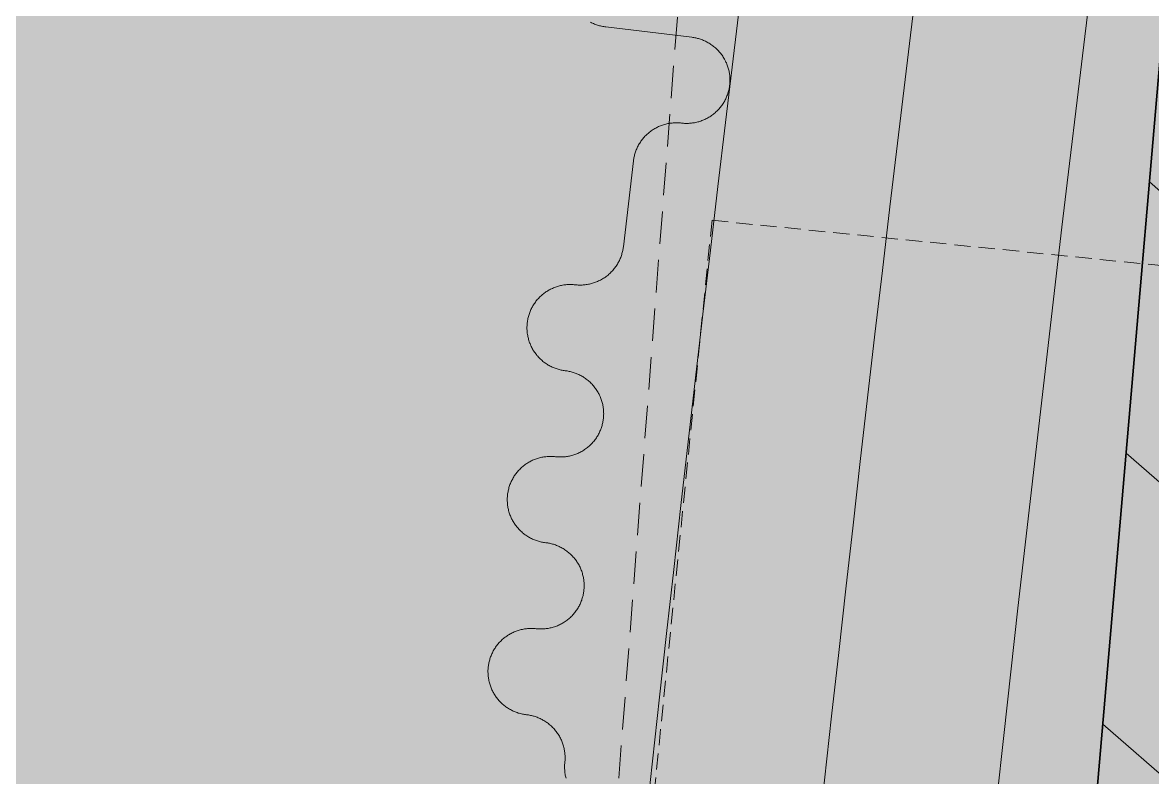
# Model space of a CAD drawing. Header units: millimetres. Extents: x 833941507 to 1669051331, y 817666127 to 1636299673.
# Drawn here: x 834573496 to 834573822.1, y 817989762.5 to 817989980.4 of the extents above; entities that cross this region are included whole.
import ezdxf

# ---------------------------------------------------------------- set-up
doc = ezdxf.new("R2010")
doc.units = ezdxf.units.MM
doc.header["$LTSCALE"] = 3
doc.linetypes.add('B0701', pattern=[2.34375, 1.5625, -0.78125])
doc.linetypes.add('B0703', pattern=[4.6875, 3.125, -1.5625])
for name, color, linetype, lineweight in [('Hatch (CARR)', 252, 'Continuous', 35), ('Hatch (LTC&CB)', 252, 'Continuous', 35), ('UAJ-22INWA', 6, 'Continuous', 35), ('UAJ-22INWA-h', 251, 'Continuous', 9), ('UAJ-23FLOR-h', 251, 'Continuous', 9), ('UAJ-25CEIL-z', 8, 'B0703', 9), ('UAJ-42INFI', 1, 'Continuous', 18), ('UAJ-42INFI-h', 251, 'Continuous', 9), ('UAJ-42INFI-y', 8, 'B0701', 9), ('UAJ-97FURN', 9, 'Continuous', 13)]:
    doc.layers.add(name, color=color, linetype=linetype, lineweight=lineweight)
doc.layers.add('UAJ-00XREF', color=7, linetype='Continuous')

# ---------------------------------------------------------------- blocks, each defined once
blk = doc.blocks.new('GBP-LTC-LB01')
at = {"layer": 'UAJ-23FLOR-h'}
h = blk.add_hatch(dxfattribs=at)
h.set_pattern_fill('EARTH,_O', color=256, scale=180, angle=45)
h.set_pattern_definition([(48.9989, (834576001.8, 818046085.3), (-112.727, 1612.5107), [1143, -1143]), (48.9989, (834575678.3, 818046366.6), (-112.727, 1612.5107), [1143, -1143]), (48.9989, (834575354.8, 818046647.8), (-112.727, 1612.5107), [1143, -1143]), (138.9989, (834575340.7, 818046849.3), (-1612.5107, -112.727), [1143, -1143]), (138.9989, (834575621.9, 818047172.8), (-1612.5107, -112.727), [1143, -1143]), (138.9989, (834575903.1, 818047496.3), (-1612.5107, -112.727), [1143, -1143])])
h.paths.add_polyline_path([(834572173.05, 818200349.17), (834310583.74, 818182062.08), (834331502.24, 817882831.69), (834364939.69, 817885169.23), (834473095.7, 818011283.6), (834480533.7, 818020120.4), (834485095.05, 818025709.55), (834491375.7, 818033619), (834497063.4, 818041013), (834493145.8, 818043678.7), (834512788.5, 818074029.25), (834518712.45, 818083675.25), (834526231.3, 818096325.1), (834534646.05, 818111073.05), (834545956, 818131981.3), (834557204.6, 818154198.8), (834564040, 818168496.8), (834570941.16, 818183576.43), (834578367.8, 818200696.3)])
h.paths.add_polyline_path([(834382131.31, 817956469.98), (834418268.73, 817958996.07), (834422062.41, 817963855.9), (834428403.04, 817964299.38), (834467239.2, 818010695.58), (834466445.21, 818021738.79), (834476097.72, 818035709.03), (834485267.1, 818048983.2), (834487014.89, 818051460.43), (834497268.33, 818067303.42), (834492893.38, 818129890.09), (834448056.59, 818126755.66), (834416896.58, 818105052.11), (834382061.37, 818080788.99), (834386167.45, 818022059.16), (834377588.38, 818021459.47)], flags=16)
edge = h.paths.add_edge_path(flags=16)
edge.add_line((834540292.29, 818142076.07), (834533466.32, 818141614.13))
edge.add_line((834533466.32, 818141614.13), (834523258.01, 818143862.71))
edge.add_line((834523258.01, 818143862.71), (834525896.87, 818155838.93))
edge.add_arc((834558382.43, 818267025.45), 115835.02, 237.2183981, 253.7131266, ccw=False)
edge.add_line((834495664.92, 818169638.25), (834498267.59, 818132356.98))
edge.add_line((834498267.59, 818132356.98), (834496346.42, 818130135.01))
edge.add_line((834496346.42, 818130135.01), (834492879.88, 818129892.67))
edge.add_line((834492879.88, 818129892.67), (834494229.58, 818110587.62))
edge.add_line((834494229.58, 818110587.62), (834496326.13, 818110708.38))
edge.add_line((834496326.13, 818110708.38), (834498420.21, 818080753.55))
edge.add_line((834498420.21, 818080753.55), (834498046.12, 818080727.4))
edge.add_line((834498046.12, 818080727.4), (834498254.52, 818077746.38))
edge.add_line((834498254.52, 818077746.38), (834503061.09, 818078082.4))
edge.add_line((834503061.09, 818078082.4), (834504979.52, 818081212.1))
edge.add_line((834504979.52, 818081212.1), (834509429.02, 818088470.93))
edge.add_line((834509429.02, 818088470.93), (834515217.16, 818097913.59))
edge.add_line((834515217.16, 818097913.59), (834526067.43, 818116415.54))
edge.add_line((834526067.43, 818116415.54), (834532489.2, 818127888.68))
edge.add_line((834532489.2, 818127888.68), (834534830.9, 818132146.3))
edge.add_line((834534830.9, 818132146.3), (834540292.29, 818142076.07))
h = blk.add_hatch(dxfattribs=at)
h.set_pattern_fill('EARTH,_O', color=256, scale=180, angle=45)
h.set_pattern_definition([(45.0000001, (-1082349.7, 54794.9), (-3e-06, 1616.4461018), [1143, -1143]), (45.0000001, (-1082652.8, 55098), (-3e-06, 1616.4461018), [1143, -1143]), (45.0000001, (-1082955.9, 55401.1), (-3e-06, 1616.4461018), [1143, -1143]), (135.0000001, (-1082955.9, 55603.1), (-1616.4461018, -3e-06), [1143, -1143]), (135.0000001, (-1082652.8, 55906.2), (-1616.4461018, -3e-06), [1143, -1143]), (135.0000001, (-1082349.7, 56209.3), (-1616.4461018, -3e-06), [1143, -1143])])
h.paths.add_polyline_path([(834669469.25, 818015499.17), (834651080.82, 818014213.79), (834651091.33, 818014066.03), (834669479.76, 818015351.52)], flags=16)
edge = h.paths.add_edge_path()
edge.add_arc((834611763.61, 818123015.07), 22001.28, 94.000719, 118.688683)
edge.add_line((834601201.89, 818142315.5), (834593918.34, 818141228.38))
edge.add_arc((834611768.4, 818123014.03), 25502.69, 93.997159, 134.421275, ccw=False)
edge.add_line((834609990.68, 818148454.69), (834618164.36, 818149025.84))
edge.add_line((834618164.36, 818149025.84), (834618408.29, 818145534.91))
edge.add_line((834618408.29, 818145534.91), (834616365.41, 818145392.16))
edge.add_line((834616365.41, 818145392.16), (834616609.39, 818141900.69))
edge.add_line((834616609.39, 818141900.69), (834611621.55, 818141552.15))
edge.add_line((834611621.55, 818141552.15), (834611377.61, 818145043.07))
edge.add_line((834611377.61, 818145043.07), (834610228.61, 818144962.74))
h.paths.add_polyline_path([(834673232.94, 818197365.88), (834607546.49, 818192773.89), (834599172.5, 818174435.3), (834588349.1, 818152374.5), (834578621.55, 818133890.65), (834568418.3, 818115665.3), (834556456.7, 818095618.3), (834546606.4, 818080041.6), (834532219.3, 818058623.75), (834523692.15, 818046595.75), (834515683.5, 818035708.5), (834508244.2, 818025929.9), (834500656.3, 818016266.1), (834489786.8, 818002934.1), (834483448.3, 817995421.3), (834478637.6, 817989841.7), (834458453.75, 817967379.3), (834441506.5, 817949096.36), (834383075.75, 817886437.08), (834482026.69, 817893354.51), (834551919.04, 817920008.6), (834634905.13, 817930637.13), (834634023, 817939309.35), (834633770.07, 817941795.89), (834633577.69, 817943687.02), (834508697.04, 817930983.61), (834507053.46, 817930191.44), (834506409.46, 817939426.96), (834507656.94, 817945566.73), (834503417.08, 818006767.03), (834503064.37, 818011762.67), (834514052.91, 818025791.94), (834520784.65, 818034889.35), (834526318.86, 818042436.94), (834532381.69, 818050705.63), (834536345.72, 818056472.68), (834542258.41, 818065225.62), (834550405.86, 818077286.91), (834561579, 818095001.96), (834574522.66, 818117080.03), (834587768.88, 818140310.21), (834609774.13, 818143594.98), (834610001.97, 818140335.89), (834634252.54, 818142031.47), (834636806.9, 818105492.47), (834642791.48, 818105913.75), (834646278.56, 818056032.58), (834640293.17, 818055614.16), (834643382.34, 818011424.91), (834641138.41, 818011267.96), (834645775.78, 817944927.87), (834639048.36, 817944243.52), (834640362.12, 817931328.11), (834651070.39, 817932706.91), (834650587.67, 817936476.13), (834685105.74, 817940896.86), (834685588.46, 817937127.64), (834691373.79, 817937868.57)])
blk = doc.blocks.new('*U1186')
at = {"layer": 'UAJ-42INFI-y'}
for q in [(-50.88, -295.65), (601.5, 200.9)]:
    blk.add_line((50.88, 295.65), q, dxfattribs=at)
blk = doc.blocks.new('inf_010')
at = {"layer": 'UAJ-42INFI'}
for points in [[(889586345.55, 757797427.31), (889586345.25, 757797427.37), (889586344.96, 757797427.44), (889586344.67, 757797427.51), (889586344.37, 757797427.6), (889586344.08, 757797427.69), (889586343.79, 757797427.78), (889586343.51, 757797427.89), (889586343.22, 757797428), (889586342.94, 757797428.12), (889586342.65, 757797428.24), (889586342.37, 757797428.38), (889586342.1, 757797428.52), (889586341.83, 757797428.66), (889586341.56, 757797428.82), (889586341.29, 757797428.98)], [(889586370.13, 757797422.6), (889586345.55, 757797427.31)], [(889586365.45, 757797398.09), (889586365.72, 757797398.04), (889586366, 757797398), (889586366.27, 757797397.96), (889586366.56, 757797397.93), (889586366.84, 757797397.91), (889586367.13, 757797397.89), (889586367.42, 757797397.87), (889586367.72, 757797397.87), (889586368.01, 757797397.87), (889586368.31, 757797397.88), (889586368.61, 757797397.9), (889586368.91, 757797397.92), (889586369.21, 757797397.95), (889586369.51, 757797397.99), (889586369.82, 757797398.04), (889586370.12, 757797398.09), (889586370.43, 757797398.15), (889586370.73, 757797398.22), (889586371.03, 757797398.3), (889586371.34, 757797398.39), (889586371.64, 757797398.48), (889586371.94, 757797398.58), (889586372.24, 757797398.69), (889586372.53, 757797398.81), (889586372.83, 757797398.94), (889586373.12, 757797399.07), (889586373.41, 757797399.21), (889586373.69, 757797399.36), (889586373.97, 757797399.51), (889586374.25, 757797399.68), (889586374.53, 757797399.85), (889586374.79, 757797400.03), (889586375.06, 757797400.21), (889586375.32, 757797400.4), (889586375.57, 757797400.6), (889586375.82, 757797400.81), (889586376.07, 757797401.02), (889586376.3, 757797401.23), (889586376.53, 757797401.46), (889586376.76, 757797401.68), (889586376.98, 757797401.92), (889586377.19, 757797402.15), (889586377.39, 757797402.39), (889586377.59, 757797402.64), (889586377.78, 757797402.89), (889586377.97, 757797403.14), (889586378.15, 757797403.4), (889586378.31, 757797403.66), (889586378.48, 757797403.92), (889586378.63, 757797404.19), (889586378.78, 757797404.46), (889586378.92, 757797404.72), (889586379.05, 757797405), (889586379.18, 757797405.27), (889586379.3, 757797405.54), (889586379.41, 757797405.82), (889586379.51, 757797406.09), (889586379.61, 757797406.36), (889586379.69, 757797406.64), (889586379.78, 757797406.91), (889586379.85, 757797407.19), (889586379.92, 757797407.46), (889586379.98, 757797407.73), (889586380.04, 757797408.01), (889586380.09, 757797408.28), (889586380.13, 757797408.55), (889586380.17, 757797408.83), (889586380.2, 757797409.12), (889586380.22, 757797409.4), (889586380.24, 757797409.69), (889586380.25, 757797409.98), (889586380.26, 757797410.27), (889586380.26, 757797410.57), (889586380.25, 757797410.87), (889586380.23, 757797411.17), (889586380.21, 757797411.47), (889586380.18, 757797411.77), (889586380.14, 757797412.07), (889586380.09, 757797412.38), (889586380.04, 757797412.68), (889586379.98, 757797412.98), (889586379.91, 757797413.29), (889586379.83, 757797413.59), (889586379.74, 757797413.89), (889586379.65, 757797414.2), (889586379.55, 757797414.5), (889586379.44, 757797414.79), (889586379.32, 757797415.09), (889586379.2, 757797415.39), (889586379.06, 757797415.68), (889586378.92, 757797415.97), (889586378.77, 757797416.25), (889586378.62, 757797416.53), (889586378.45, 757797416.81), (889586378.28, 757797417.08), (889586378.1, 757797417.35), (889586377.92, 757797417.62), (889586377.73, 757797417.88), (889586377.53, 757797418.13), (889586377.33, 757797418.38), (889586377.12, 757797418.63), (889586376.9, 757797418.86), (889586376.68, 757797419.09), (889586376.45, 757797419.32), (889586376.22, 757797419.54), (889586375.98, 757797419.75), (889586375.74, 757797419.96), (889586375.49, 757797420.15), (889586375.24, 757797420.35), (889586374.99, 757797420.53), (889586374.73, 757797420.71), (889586374.47, 757797420.88), (889586374.21, 757797421.04), (889586373.95, 757797421.19), (889586373.68, 757797421.34), (889586373.41, 757797421.48), (889586373.14, 757797421.61), (889586372.87, 757797421.74), (889586372.59, 757797421.86), (889586372.32, 757797421.97), (889586372.04, 757797422.07), (889586371.77, 757797422.17), (889586371.5, 757797422.26), (889586371.22, 757797422.34), (889586370.95, 757797422.42), (889586370.67, 757797422.48), (889586370.4, 757797422.55), (889586370.13, 757797422.6)], [(889586350.81, 757797388.15), (889586350.87, 757797388.45), (889586350.94, 757797388.74), (889586351.01, 757797389.03), (889586351.1, 757797389.32), (889586351.18, 757797389.61), (889586351.28, 757797389.9), (889586351.38, 757797390.19), (889586351.49, 757797390.48), (889586351.61, 757797390.76), (889586351.74, 757797391.05), (889586351.87, 757797391.33), (889586352.01, 757797391.6), (889586352.16, 757797391.87), (889586352.31, 757797392.14), (889586352.47, 757797392.41), (889586352.64, 757797392.67), (889586352.81, 757797392.93), (889586352.99, 757797393.18), (889586353.18, 757797393.43), (889586353.37, 757797393.68), (889586353.57, 757797393.91), (889586353.77, 757797394.15), (889586353.98, 757797394.37), (889586354.19, 757797394.6), (889586354.41, 757797394.81), (889586354.63, 757797395.02), (889586354.86, 757797395.23), (889586355.09, 757797395.42), (889586355.33, 757797395.62), (889586355.57, 757797395.8), (889586355.81, 757797395.98), (889586356.05, 757797396.15), (889586356.3, 757797396.32), (889586356.56, 757797396.48), (889586356.82, 757797396.63), (889586357.08, 757797396.78), (889586357.35, 757797396.92), (889586357.62, 757797397.06), (889586357.9, 757797397.19), (889586358.18, 757797397.31), (889586358.47, 757797397.43), (889586358.76, 757797397.54), (889586359.05, 757797397.65), (889586359.34, 757797397.74), (889586359.64, 757797397.83), (889586359.94, 757797397.91), (889586360.24, 757797397.99), (889586360.54, 757797398.05), (889586360.85, 757797398.11), (889586361.15, 757797398.17), (889586361.46, 757797398.21), (889586361.77, 757797398.25), (889586362.08, 757797398.28), (889586362.39, 757797398.3), (889586362.69, 757797398.31), (889586363, 757797398.32), (889586363.31, 757797398.31), (889586363.62, 757797398.3), (889586363.92, 757797398.29), (889586364.22, 757797398.26), (889586364.53, 757797398.23), (889586364.82, 757797398.19), (889586365.12, 757797398.15), (889586365.42, 757797398.1)], [(889586365.42, 757797398.1), (889586365.45, 757797398.09)], [(889586346.18, 757797363.63), (889586350.81, 757797388.15)], [(889586331.59, 757797353.67), (889586331.86, 757797353.62), (889586332.14, 757797353.58), (889586332.42, 757797353.54), (889586332.7, 757797353.51), (889586332.98, 757797353.49), (889586333.27, 757797353.47), (889586333.57, 757797353.46), (889586333.86, 757797353.46), (889586334.15, 757797353.46), (889586334.45, 757797353.47), (889586334.75, 757797353.48), (889586335.05, 757797353.51), (889586335.36, 757797353.54), (889586335.66, 757797353.58), (889586335.96, 757797353.63), (889586336.27, 757797353.68), (889586336.57, 757797353.75), (889586336.88, 757797353.82), (889586337.18, 757797353.89), (889586337.48, 757797353.98), (889586337.78, 757797354.08), (889586338.08, 757797354.18), (889586338.38, 757797354.29), (889586338.68, 757797354.41), (889586338.97, 757797354.53), (889586339.27, 757797354.67), (889586339.55, 757797354.81), (889586339.84, 757797354.96), (889586340.12, 757797355.12), (889586340.4, 757797355.28), (889586340.67, 757797355.45), (889586340.94, 757797355.63), (889586341.21, 757797355.82), (889586341.47, 757797356.01), (889586341.72, 757797356.21), (889586341.97, 757797356.41), (889586342.21, 757797356.63), (889586342.45, 757797356.84), (889586342.68, 757797357.07), (889586342.91, 757797357.29), (889586343.13, 757797357.53), (889586343.34, 757797357.76), (889586343.54, 757797358.01), (889586343.74, 757797358.25), (889586343.93, 757797358.5), (889586344.12, 757797358.76), (889586344.29, 757797359.02), (889586344.46, 757797359.28), (889586344.62, 757797359.54), (889586344.78, 757797359.81), (889586344.92, 757797360.07), (889586345.06, 757797360.34), (889586345.2, 757797360.62), (889586345.32, 757797360.89), (889586345.44, 757797361.16), (889586345.55, 757797361.44), (889586345.65, 757797361.71), (889586345.75, 757797361.99), (889586345.84, 757797362.26), (889586345.92, 757797362.54), (889586345.99, 757797362.81), (889586346.06, 757797363.09), (889586346.12, 757797363.36), (889586346.18, 757797363.63)], [(889586326.97, 757797329.11), (889586326.68, 757797329.17), (889586326.39, 757797329.24), (889586326.09, 757797329.31), (889586325.8, 757797329.39), (889586325.51, 757797329.48), (889586325.22, 757797329.58), (889586324.93, 757797329.68), (889586324.64, 757797329.79), (889586324.36, 757797329.91), (889586324.08, 757797330.03), (889586323.8, 757797330.16), (889586323.52, 757797330.3), (889586323.25, 757797330.45), (889586322.98, 757797330.6), (889586322.71, 757797330.76), (889586322.45, 757797330.93), (889586322.19, 757797331.1), (889586321.93, 757797331.28), (889586321.69, 757797331.46), (889586321.44, 757797331.66), (889586321.2, 757797331.85), (889586320.97, 757797332.06), (889586320.74, 757797332.26), (889586320.52, 757797332.48), (889586320.3, 757797332.69), (889586320.09, 757797332.92), (889586319.89, 757797333.14), (889586319.69, 757797333.37), (889586319.5, 757797333.61), (889586319.31, 757797333.85), (889586319.13, 757797334.09), (889586318.96, 757797334.34), (889586318.79, 757797334.58), (889586318.63, 757797334.84), (889586318.48, 757797335.1), (889586318.33, 757797335.36), (889586318.18, 757797335.63), (889586318.04, 757797335.9), (889586317.91, 757797336.18), (889586317.79, 757797336.46), (889586317.67, 757797336.75), (889586317.56, 757797337.03), (889586317.45, 757797337.32), (889586317.36, 757797337.62), (889586317.27, 757797337.91), (889586317.18, 757797338.21), (889586317.11, 757797338.52), (889586317.04, 757797338.82), (889586316.98, 757797339.12), (889586316.93, 757797339.43), (889586316.88, 757797339.74), (889586316.85, 757797340.04), (889586316.82, 757797340.35), (889586316.79, 757797340.66), (889586316.78, 757797340.97), (889586316.77, 757797341.28), (889586316.77, 757797341.59), (889586316.78, 757797341.89), (889586316.8, 757797342.2), (889586316.82, 757797342.5), (889586316.85, 757797342.8), (889586316.89, 757797343.1), (889586316.93, 757797343.4), (889586316.99, 757797343.69), (889586317.04, 757797343.99), (889586317.11, 757797344.28), (889586317.18, 757797344.58), (889586317.26, 757797344.87), (889586317.35, 757797345.16), (889586317.45, 757797345.45), (889586317.55, 757797345.74), (889586317.66, 757797346.02), (889586317.78, 757797346.31), (889586317.9, 757797346.59), (889586318.04, 757797346.87), (889586318.18, 757797347.15), (889586318.32, 757797347.42), (889586318.48, 757797347.69), (889586318.63, 757797347.96), (889586318.8, 757797348.22), (889586318.97, 757797348.48), (889586319.15, 757797348.73), (889586319.34, 757797348.98), (889586319.53, 757797349.22), (889586319.73, 757797349.46), (889586319.93, 757797349.7), (889586320.14, 757797349.93), (889586320.35, 757797350.15), (889586320.57, 757797350.36), (889586320.79, 757797350.58), (889586321.02, 757797350.78), (889586321.25, 757797350.98), (889586321.49, 757797351.17), (889586321.72, 757797351.35), (889586321.97, 757797351.53), (889586322.21, 757797351.71), (889586322.46, 757797351.87), (889586322.71, 757797352.03), (889586322.97, 757797352.19), (889586323.24, 757797352.34), (889586323.51, 757797352.48), (889586323.78, 757797352.62), (889586324.06, 757797352.75), (889586324.34, 757797352.87), (889586324.62, 757797352.99), (889586324.91, 757797353.1), (889586325.2, 757797353.21), (889586325.49, 757797353.31), (889586325.79, 757797353.4), (889586326.09, 757797353.48), (889586326.39, 757797353.55), (889586326.7, 757797353.62), (889586327, 757797353.68), (889586327.31, 757797353.73), (889586327.61, 757797353.78), (889586327.92, 757797353.82), (889586328.23, 757797353.84), (889586328.54, 757797353.87), (889586328.85, 757797353.88), (889586329.15, 757797353.89), (889586329.46, 757797353.89), (889586329.77, 757797353.88), (889586330.07, 757797353.86), (889586330.38, 757797353.84), (889586330.68, 757797353.81), (889586330.98, 757797353.77), (889586331.28, 757797353.72), (889586331.57, 757797353.67)], [(889586331.57, 757797353.67), (889586331.59, 757797353.67)], [(889586322.42, 757797304.55), (889586322.69, 757797304.5), (889586322.97, 757797304.46), (889586323.25, 757797304.42), (889586323.53, 757797304.39), (889586323.82, 757797304.37), (889586324.11, 757797304.35), (889586324.4, 757797304.34), (889586324.69, 757797304.34), (889586324.99, 757797304.34), (889586325.29, 757797304.35), (889586325.58, 757797304.37), (889586325.89, 757797304.4), (889586326.19, 757797304.43), (889586326.49, 757797304.47), (889586326.79, 757797304.52), (889586327.1, 757797304.57), (889586327.4, 757797304.64), (889586327.71, 757797304.71), (889586328.01, 757797304.79), (889586328.31, 757797304.87), (889586328.61, 757797304.97), (889586328.91, 757797305.07), (889586329.21, 757797305.18), (889586329.51, 757797305.3), (889586329.8, 757797305.43), (889586330.09, 757797305.57), (889586330.38, 757797305.71), (889586330.67, 757797305.86), (889586330.95, 757797306.02), (889586331.23, 757797306.18), (889586331.5, 757797306.35), (889586331.77, 757797306.53), (889586332.03, 757797306.72), (889586332.29, 757797306.91), (889586332.55, 757797307.11), (889586332.79, 757797307.32), (889586333.04, 757797307.53), (889586333.27, 757797307.75), (889586333.5, 757797307.97), (889586333.73, 757797308.2), (889586333.95, 757797308.43), (889586334.16, 757797308.67), (889586334.36, 757797308.92), (889586334.56, 757797309.16), (889586334.75, 757797309.41), (889586334.93, 757797309.67), (889586335.11, 757797309.93), (889586335.28, 757797310.19), (889586335.44, 757797310.45), (889586335.59, 757797310.72), (889586335.74, 757797310.99), (889586335.88, 757797311.26), (889586336.01, 757797311.53), (889586336.13, 757797311.8), (889586336.25, 757797312.08), (889586336.36, 757797312.35), (889586336.46, 757797312.63), (889586336.55, 757797312.9), (889586336.64, 757797313.18), (889586336.72, 757797313.45), (889586336.8, 757797313.73), (889586336.86, 757797314), (889586336.92, 757797314.28), (889586336.98, 757797314.55), (889586337.03, 757797314.82), (889586337.07, 757797315.1), (889586337.1, 757797315.38), (889586337.13, 757797315.66), (889586337.16, 757797315.95), (889586337.17, 757797316.23), (889586337.18, 757797316.53), (889586337.19, 757797316.82), (889586337.19, 757797317.12), (889586337.18, 757797317.41), (889586337.16, 757797317.71), (889586337.13, 757797318.01), (889586337.1, 757797318.32), (889586337.06, 757797318.62), (889586337.01, 757797318.92), (889586336.96, 757797319.23), (889586336.89, 757797319.53), (889586336.82, 757797319.84), (889586336.74, 757797320.14), (889586336.66, 757797320.44), (889586336.56, 757797320.74), (889586336.46, 757797321.04), (889586336.35, 757797321.34), (889586336.23, 757797321.64), (889586336.1, 757797321.93), (889586335.97, 757797322.22), (889586335.82, 757797322.51), (889586335.67, 757797322.8), (889586335.51, 757797323.08), (889586335.35, 757797323.36), (889586335.18, 757797323.63), (889586335, 757797323.9), (889586334.81, 757797324.16), (889586334.62, 757797324.42), (889586334.42, 757797324.68), (889586334.21, 757797324.92), (889586334, 757797325.17), (889586333.78, 757797325.4), (889586333.56, 757797325.63), (889586333.33, 757797325.86), (889586333.1, 757797326.08), (889586332.86, 757797326.29), (889586332.62, 757797326.49), (889586332.37, 757797326.69), (889586332.12, 757797326.88), (889586331.86, 757797327.06), (889586331.61, 757797327.24), (889586331.35, 757797327.41), (889586331.08, 757797327.57), (889586330.82, 757797327.72), (889586330.55, 757797327.87), (889586330.28, 757797328.01), (889586330.01, 757797328.14), (889586329.73, 757797328.26), (889586329.46, 757797328.38), (889586329.18, 757797328.49), (889586328.91, 757797328.59), (889586328.63, 757797328.69), (889586328.36, 757797328.78), (889586328.08, 757797328.86), (889586327.81, 757797328.93), (889586327.53, 757797329), (889586327.26, 757797329.06), (889586326.99, 757797329.11)], [(889586326.99, 757797329.11), (889586326.97, 757797329.11)], [(889586317.87, 757797279.98), (889586317.57, 757797280.04), (889586317.28, 757797280.11), (889586316.98, 757797280.18), (889586316.69, 757797280.26), (889586316.4, 757797280.34), (889586316.11, 757797280.44), (889586315.82, 757797280.54), (889586315.53, 757797280.65), (889586315.25, 757797280.77), (889586314.97, 757797280.89), (889586314.69, 757797281.02), (889586314.41, 757797281.16), (889586314.13, 757797281.31), (889586313.86, 757797281.46), (889586313.6, 757797281.62), (889586313.33, 757797281.78), (889586313.08, 757797281.96), (889586312.82, 757797282.13), (889586312.57, 757797282.32), (889586312.33, 757797282.51), (889586312.09, 757797282.71), (889586311.85, 757797282.91), (889586311.63, 757797283.12), (889586311.4, 757797283.33), (889586311.18, 757797283.55), (889586310.97, 757797283.77), (889586310.77, 757797283.99), (889586310.57, 757797284.22), (889586310.38, 757797284.46), (889586310.19, 757797284.7), (889586310.01, 757797284.94), (889586309.84, 757797285.18), (889586309.67, 757797285.43), (889586309.51, 757797285.69), (889586309.35, 757797285.94), (889586309.2, 757797286.21), (889586309.06, 757797286.48), (889586308.92, 757797286.75), (889586308.79, 757797287.03), (889586308.66, 757797287.31), (889586308.54, 757797287.59), (889586308.43, 757797287.88), (889586308.33, 757797288.17), (889586308.23, 757797288.46), (889586308.14, 757797288.76), (889586308.05, 757797289.06), (889586307.98, 757797289.36), (889586307.91, 757797289.66), (889586307.85, 757797289.97), (889586307.8, 757797290.27), (889586307.75, 757797290.58), (889586307.71, 757797290.89), (889586307.68, 757797291.2), (889586307.66, 757797291.5), (889586307.64, 757797291.81), (889586307.64, 757797292.12), (889586307.64, 757797292.43), (889586307.64, 757797292.73), (889586307.66, 757797293.04), (889586307.68, 757797293.34), (889586307.71, 757797293.64), (889586307.75, 757797293.94), (889586307.79, 757797294.24), (889586307.84, 757797294.54), (889586307.9, 757797294.83), (889586307.97, 757797295.13), (889586308.04, 757797295.42), (889586308.12, 757797295.71), (889586308.21, 757797296), (889586308.3, 757797296.29), (889586308.4, 757797296.58), (889586308.51, 757797296.87), (889586308.63, 757797297.15), (889586308.75, 757797297.44), (889586308.89, 757797297.72), (889586309.02, 757797297.99), (889586309.17, 757797298.27), (889586309.32, 757797298.54), (889586309.48, 757797298.8), (889586309.65, 757797299.07), (889586309.82, 757797299.33), (889586310, 757797299.58), (889586310.18, 757797299.83), (889586310.37, 757797300.07), (889586310.57, 757797300.31), (889586310.77, 757797300.55), (889586310.98, 757797300.78), (889586311.19, 757797301), (889586311.41, 757797301.22), (889586311.63, 757797301.43), (889586311.86, 757797301.63), (889586312.09, 757797301.83), (889586312.32, 757797302.02), (889586312.56, 757797302.21), (889586312.8, 757797302.39), (889586313.05, 757797302.56), (889586313.3, 757797302.73), (889586313.55, 757797302.89), (889586313.81, 757797303.05), (889586314.07, 757797303.2), (889586314.34, 757797303.34), (889586314.61, 757797303.48), (889586314.89, 757797303.61), (889586315.17, 757797303.74), (889586315.46, 757797303.85), (889586315.74, 757797303.97), (889586316.03, 757797304.07), (889586316.33, 757797304.17), (889586316.63, 757797304.26), (889586316.92, 757797304.34), (889586317.23, 757797304.42), (889586317.53, 757797304.49), (889586317.83, 757797304.55), (889586318.14, 757797304.6), (889586318.45, 757797304.65), (889586318.75, 757797304.68), (889586319.06, 757797304.72), (889586319.37, 757797304.74), (889586319.68, 757797304.75), (889586319.99, 757797304.76), (889586320.29, 757797304.76), (889586320.6, 757797304.75), (889586320.91, 757797304.74), (889586321.21, 757797304.71), (889586321.51, 757797304.68), (889586321.81, 757797304.65), (889586322.11, 757797304.6), (889586322.4, 757797304.55)], [(889586322.4, 757797304.55), (889586322.42, 757797304.55)], [(889586313.37, 757797255.4), (889586313.65, 757797255.36), (889586313.92, 757797255.32), (889586314.2, 757797255.28), (889586314.48, 757797255.25), (889586314.77, 757797255.23), (889586315.06, 757797255.21), (889586315.35, 757797255.2), (889586315.64, 757797255.2), (889586315.94, 757797255.21), (889586316.24, 757797255.22), (889586316.54, 757797255.24), (889586316.84, 757797255.26), (889586317.14, 757797255.29), (889586317.44, 757797255.34), (889586317.75, 757797255.38), (889586318.05, 757797255.44), (889586318.36, 757797255.5), (889586318.66, 757797255.58), (889586318.96, 757797255.66), (889586319.27, 757797255.75), (889586319.57, 757797255.84), (889586319.87, 757797255.95), (889586320.16, 757797256.06), (889586320.46, 757797256.18), (889586320.75, 757797256.31), (889586321.04, 757797256.44), (889586321.33, 757797256.58), (889586321.62, 757797256.74), (889586321.9, 757797256.89), (889586322.18, 757797257.06), (889586322.45, 757797257.23), (889586322.72, 757797257.41), (889586322.98, 757797257.6), (889586323.24, 757797257.79), (889586323.49, 757797257.99), (889586323.74, 757797258.2), (889586323.98, 757797258.41), (889586324.22, 757797258.63), (889586324.45, 757797258.86), (889586324.67, 757797259.08), (889586324.89, 757797259.32), (889586325.1, 757797259.56), (889586325.3, 757797259.8), (889586325.5, 757797260.05), (889586325.69, 757797260.3), (889586325.87, 757797260.56), (889586326.05, 757797260.81), (889586326.21, 757797261.08), (889586326.38, 757797261.34), (889586326.53, 757797261.61), (889586326.67, 757797261.88), (889586326.81, 757797262.15), (889586326.94, 757797262.42), (889586327.07, 757797262.69), (889586327.18, 757797262.97), (889586327.29, 757797263.24), (889586327.39, 757797263.52), (889586327.49, 757797263.79), (889586327.57, 757797264.07), (889586327.65, 757797264.34), (889586327.73, 757797264.62), (889586327.79, 757797264.89), (889586327.85, 757797265.17), (889586327.91, 757797265.44), (889586327.95, 757797265.71), (889586327.99, 757797265.99), (889586328.03, 757797266.27), (889586328.06, 757797266.55), (889586328.08, 757797266.84), (889586328.1, 757797267.13), (889586328.11, 757797267.42), (889586328.11, 757797267.71), (889586328.11, 757797268.01), (889586328.1, 757797268.31), (889586328.08, 757797268.61), (889586328.05, 757797268.91), (889586328.02, 757797269.21), (889586327.98, 757797269.51), (889586327.93, 757797269.81), (889586327.87, 757797270.12), (889586327.81, 757797270.42), (889586327.74, 757797270.73), (889586327.66, 757797271.03), (889586327.57, 757797271.33), (889586327.47, 757797271.63), (889586327.37, 757797271.93), (889586327.26, 757797272.23), (889586327.14, 757797272.53), (889586327.01, 757797272.82), (889586326.87, 757797273.11), (889586326.73, 757797273.4), (889586326.58, 757797273.69), (889586326.42, 757797273.97), (889586326.26, 757797274.24), (889586326.08, 757797274.52), (889586325.9, 757797274.78), (889586325.72, 757797275.05), (889586325.52, 757797275.31), (889586325.32, 757797275.56), (889586325.12, 757797275.81), (889586324.9, 757797276.05), (889586324.69, 757797276.29), (889586324.46, 757797276.52), (889586324.23, 757797276.74), (889586324, 757797276.96), (889586323.76, 757797277.17), (889586323.52, 757797277.37), (889586323.27, 757797277.57), (889586323.02, 757797277.76), (889586322.76, 757797277.94), (889586322.5, 757797278.12), (889586322.24, 757797278.29), (889586321.98, 757797278.45), (889586321.71, 757797278.6), (889586321.44, 757797278.74), (889586321.17, 757797278.88), (889586320.9, 757797279.01), (889586320.63, 757797279.14), (889586320.35, 757797279.25), (889586320.08, 757797279.36), (889586319.8, 757797279.46), (889586319.53, 757797279.56), (889586319.25, 757797279.65), (889586318.98, 757797279.73), (889586318.7, 757797279.8), (889586318.43, 757797279.87), (889586318.15, 757797279.93), (889586317.88, 757797279.98)], [(889586317.88, 757797279.98), (889586317.87, 757797279.98)], [(889586308.88, 757797230.83), (889586308.58, 757797230.88), (889586308.29, 757797230.95), (889586308, 757797231.02), (889586307.7, 757797231.1), (889586307.41, 757797231.19), (889586307.12, 757797231.28), (889586306.83, 757797231.38), (889586306.54, 757797231.49), (889586306.26, 757797231.61), (889586305.98, 757797231.73), (889586305.7, 757797231.86), (889586305.42, 757797232), (889586305.14, 757797232.14), (889586304.87, 757797232.29), (889586304.61, 757797232.45), (889586304.34, 757797232.62), (889586304.08, 757797232.79), (889586303.83, 757797232.97), (889586303.58, 757797233.15), (889586303.33, 757797233.34), (889586303.09, 757797233.54), (889586302.86, 757797233.74), (889586302.63, 757797233.95), (889586302.41, 757797234.16), (889586302.19, 757797234.37), (889586301.98, 757797234.6), (889586301.77, 757797234.82), (889586301.57, 757797235.05), (889586301.38, 757797235.29), (889586301.19, 757797235.52), (889586301.01, 757797235.76), (889586300.84, 757797236.01), (889586300.67, 757797236.26), (889586300.51, 757797236.51), (889586300.35, 757797236.77), (889586300.2, 757797237.03), (889586300.06, 757797237.3), (889586299.92, 757797237.57), (889586299.78, 757797237.85), (889586299.66, 757797238.13), (889586299.54, 757797238.41), (889586299.43, 757797238.7), (889586299.32, 757797238.99), (889586299.22, 757797239.28), (889586299.13, 757797239.58), (889586299.05, 757797239.88), (889586298.97, 757797240.18), (889586298.9, 757797240.48), (889586298.84, 757797240.79), (889586298.78, 757797241.09), (889586298.74, 757797241.4), (889586298.7, 757797241.71), (889586298.67, 757797242.02), (889586298.64, 757797242.32), (889586298.63, 757797242.63), (889586298.62, 757797242.94), (889586298.62, 757797243.25), (889586298.63, 757797243.55), (889586298.64, 757797243.86), (889586298.66, 757797244.16), (889586298.69, 757797244.47), (889586298.73, 757797244.77), (889586298.77, 757797245.06), (889586298.82, 757797245.36), (889586298.88, 757797245.65), (889586298.94, 757797245.95), (889586299.01, 757797246.24), (889586299.09, 757797246.53), (889586299.18, 757797246.82), (889586299.27, 757797247.12), (889586299.38, 757797247.4), (889586299.48, 757797247.69), (889586299.6, 757797247.98), (889586299.72, 757797248.26), (889586299.86, 757797248.54), (889586299.99, 757797248.82), (889586300.14, 757797249.09), (889586300.29, 757797249.36), (889586300.45, 757797249.63), (889586300.61, 757797249.89), (889586300.79, 757797250.15), (889586300.96, 757797250.41), (889586301.15, 757797250.66), (889586301.34, 757797250.9), (889586301.53, 757797251.14), (889586301.74, 757797251.38), (889586301.94, 757797251.6), (889586302.15, 757797251.83), (889586302.37, 757797252.05), (889586302.59, 757797252.26), (889586302.82, 757797252.46), (889586303.05, 757797252.66), (889586303.28, 757797252.86), (889586303.52, 757797253.04), (889586303.76, 757797253.22), (889586304.01, 757797253.4), (889586304.25, 757797253.56), (889586304.51, 757797253.72), (889586304.77, 757797253.88), (889586305.03, 757797254.03), (889586305.3, 757797254.18), (889586305.57, 757797254.32), (889586305.85, 757797254.45), (889586306.13, 757797254.57), (889586306.41, 757797254.69), (889586306.7, 757797254.81), (889586306.99, 757797254.91), (889586307.28, 757797255.01), (889586307.58, 757797255.1), (889586307.88, 757797255.19), (889586308.18, 757797255.26), (889586308.48, 757797255.33), (889586308.79, 757797255.39), (889586309.09, 757797255.45), (889586309.4, 757797255.49), (889586309.71, 757797255.53), (889586310.01, 757797255.56), (889586310.32, 757797255.59), (889586310.63, 757797255.6), (889586310.94, 757797255.61), (889586311.25, 757797255.61), (889586311.55, 757797255.6), (889586311.86, 757797255.59), (889586312.16, 757797255.57), (889586312.46, 757797255.54), (889586312.76, 757797255.5), (889586313.06, 757797255.46), (889586313.36, 757797255.41)], [(889586313.36, 757797255.41), (889586313.37, 757797255.4)], [(889586308.89, 757797230.82), (889586308.88, 757797230.83)], [(889586318.95, 757797216.31), (889586319, 757797216.58), (889586319.04, 757797216.86), (889586319.08, 757797217.14), (889586319.1, 757797217.42), (889586319.13, 757797217.71), (889586319.14, 757797218), (889586319.15, 757797218.29), (889586319.15, 757797218.58), (889586319.15, 757797218.88), (889586319.14, 757797219.18), (889586319.12, 757797219.48), (889586319.09, 757797219.78), (889586319.06, 757797220.08), (889586319.02, 757797220.38), (889586318.97, 757797220.68), (889586318.91, 757797220.99), (889586318.85, 757797221.29), (889586318.77, 757797221.6), (889586318.69, 757797221.9), (889586318.6, 757797222.2), (889586318.51, 757797222.5), (889586318.4, 757797222.8), (889586318.29, 757797223.1), (889586318.17, 757797223.4), (889586318.04, 757797223.69), (889586317.9, 757797223.98), (889586317.76, 757797224.27), (889586317.61, 757797224.55), (889586317.45, 757797224.83), (889586317.28, 757797225.11), (889586317.11, 757797225.38), (889586316.93, 757797225.65), (889586316.74, 757797225.91), (889586316.55, 757797226.17), (889586316.35, 757797226.42), (889586316.14, 757797226.67), (889586315.93, 757797226.91), (889586315.71, 757797227.15), (889586315.48, 757797227.38), (889586315.25, 757797227.6), (889586315.02, 757797227.82), (889586314.78, 757797228.03), (889586314.54, 757797228.23), (889586314.29, 757797228.43), (889586314.04, 757797228.62), (889586313.78, 757797228.8), (889586313.52, 757797228.97), (889586313.26, 757797229.14), (889586313, 757797229.3), (889586312.73, 757797229.45), (889586312.46, 757797229.6), (889586312.19, 757797229.74), (889586311.92, 757797229.87), (889586311.64, 757797229.99), (889586311.37, 757797230.11), (889586311.09, 757797230.21), (889586310.82, 757797230.31), (889586310.54, 757797230.41), (889586310.26, 757797230.5), (889586309.99, 757797230.57), (889586309.71, 757797230.65), (889586309.44, 757797230.71), (889586309.17, 757797230.77), (889586308.89, 757797230.82)], [(889586318.98, 757797211.74), (889586318.92, 757797212.05), (889586318.88, 757797212.36), (889586318.84, 757797212.66), (889586318.8, 757797212.97), (889586318.78, 757797213.28), (889586318.76, 757797213.59), (889586318.76, 757797213.89), (889586318.76, 757797214.2), (889586318.76, 757797214.51), (889586318.78, 757797214.81), (889586318.8, 757797215.12), (889586318.83, 757797215.42), (889586318.86, 757797215.72), (889586318.9, 757797216.01), (889586318.95, 757797216.31)]]:
    blk.add_lwpolyline(points, dxfattribs=at)
blk = doc.blocks.new('3A35X-MADL-P-LT-B01-0')
at = {"layer": 'UAJ-22INWA-h'}
h = blk.add_hatch(dxfattribs=at)
h.set_pattern_fill('ANSI31', color=256, scale=20, angle=90)
h.set_pattern_definition([(138.99891, (834576001.76, 818046085.34), (-41.66066, -47.923265), [])])
h.paths.add_polyline_path([(834573828.08, 817988381.01), (834574196.21, 817988438.03), (834573962.67, 817989945.61)], flags=16)
h.paths.add_polyline_path([(834574455.5, 817987678.78), (834573953.85, 817987601.07), (834573805.01, 817988112.78), (834573815.73, 817988237.42), (834574355.99, 817988321.12), (834574022.09, 817990476.52), (834573865.74, 817990452.3), (834573663.29, 817988098.76), (834573853.76, 817987443.89), (834574434.41, 817987533.84)])
at = {"layer": 'UAJ-22INWA'}
blk.add_lwpolyline([(834574455.5, 817987678.78), (834573953.85, 817987601.07), (834573805.01, 817988112.78), (834573815.73, 817988237.42), (834574355.99, 817988321.12), (834574022.09, 817990476.52), (834573865.74, 817990452.3), (834573663.29, 817988098.76), (834573853.76, 817987443.89), (834574434.41, 817987533.84)], close=True, dxfattribs=at)
at = {"layer": 'UAJ-25CEIL-z'}
blk.add_line((834573278.78, 817984700.64), (834573753.94, 817990879.04), dxfattribs=at)
at = {"layer": 'UAJ-42INFI'}
for points in [[(834573563.33, 817988101.54, -0.029016), (834573766.77, 817990466.63)], [(834573613.31, 817988100.15, -0.029016), (834573816.25, 817990459.47, -0.029016)]]:
    blk.add_lwpolyline(points, format="xyb", dxfattribs=at)
at = {"layer": 'UAJ-42INFI-h'}
blk.add_lwpolyline([(834573865.74, 817990452.3, -0.308281), (834574002.7, 817990601.73), (834574463.78, 817987625.33, -0.475055), (834574256.24, 817987394.95), (834573956.31, 817987409.81, -0.294947), (834573779.76, 817987536.1, -0.116476), (834573663.29, 817988098.76, -0.029016), (834573865.74, 817990452.3)], format="xyb", dxfattribs=at)
at = {"rotation": 3.998908525164564}
blk.add_blockref('inf_010', (-0.01, 0.01), dxfattribs=at)
at = {"layer": 'UAJ-97FURN', "rotation": 3.998908525164564}
blk.add_blockref('*U1186', (834573664.82, 817989624.8), dxfattribs=at)

msp = doc.modelspace()

# ---------------------------------------------------------------- hatches: boundary and pattern name
at = {"layer": 'Hatch (CARR)'}
h = msp.add_hatch(dxfattribs=at)
h.set_pattern_fill('ANSI36', color=256, scale=150, angle=90)
h.set_pattern_definition([(135, (-187022.3, -52565.44), (-926.08891249, 252.5697034), [1190.625, -238.125, 0, -238.125])])
edge = h.paths.add_edge_path()
edge.add_line((834611924.53, 818109421.98), (834607685.93, 818109069.03))
edge.add_line((834607685.93, 818109069.03), (834607665.21, 818107991.06))
edge.add_arc((834589039.26, 818108445.6), 18631.5, 309.865898, 358.602068, ccw=False)
edge.add_arc((834615999.11, 818076947.93), 22831.06, 131.128719, 153.798926)
edge.add_arc((834586528.44, 818091417.12), 10000.02, 275.074548, 333.967897, ccw=False)
edge.add_line((834587412.96, 818081456.29), (834588264.12, 818069423.81))
edge.add_arc((834582903.89, 818050145.04), 20010.07, 39.448108, 74.462065, ccw=False)
edge.add_arc((834615731.57, 818077154), 22500.4, 219.443807, 234.520216)
edge.add_arc((834588161.64, 818038473.41), 25000.01, 12.166064, 54.52036, ccw=False)
edge.add_arc((834582999.18, 818037622.78), 30226.87, 2.039971, 11.679977, ccw=False)
edge.add_line((834613206.9, 818038698.76), (834615631.26, 818004019.26))
edge.add_arc((834569688.78, 818001746.14), 45998.68, -6.715736, 2.832547, ccw=False)
edge.add_arc((834571414.07, 818001695.79), 44279.6, 274.627227, 353.087902, ccw=False)
edge.add_line((834574986.22, 817957560.51), (834554838.44, 817955511.33))
edge.add_line((834554838.44, 817955511.33), (834555086.07, 817951969.1))
edge.add_line((834555086.07, 817951969.1), (834553985.14, 817951373.93))
edge.add_line((834553985.14, 817951373.93), (834556566.9, 817951132.02))
edge.add_line((834556566.9, 817951132.02), (834554870.83, 817950512.53))
edge.add_line((834554870.83, 817950512.53), (834555242.26, 817945199.33))
edge.add_line((834555242.26, 817945199.33), (834580663.58, 817947785.24))
edge.add_arc((834575886.06, 817997961), 50402.7, 275.439056, 360)
edge.add_arc((834575886.06, 817997961), 50402.7, 0, 6.033545)
edge.add_line((834626009.56, 818003258.87), (834625320, 818013122.62))
edge.add_arc((834725073.73, 818020096.29), 99997.19, 179.2295533, 183.9989755, ccw=False)
edge.add_line((834625085.58, 818021440.9), (834625236.7, 818032677.88))
edge.add_arc((834627922.06, 818032658), 2685.43, 108.98118, 179.57597, ccw=False)
edge.add_arc((834628204.41, 818032510.48), 2924.98, 77.00889, 113.27543, ccw=False)
edge.add_line((834628861.95, 818035360.6), (834628476.34, 818040874.23))
edge.add_arc((834628077.5, 818035877.4), 5012.73, 85.43643, 98.7313)
edge.add_arc((834628036.86, 818036256.39), 4631.99, 98.94599, 115.25566)
edge.add_arc((834625847.25, 818040897.82), 499.99, 179.2291, 295.2567, ccw=False)
edge.add_line((834625347.3, 818040904.54), (834625429.52, 818047019.11))
edge.add_arc((834645427.71, 818046750.21), 20000, 165.345013, 179.22962, ccw=False)
edge.add_line((834626078.37, 818051810.17), (834626528.55, 818053531.69))
edge.add_arc((834626915.54, 818053430.49), 400, 10.6952, 165.3453, ccw=False)
edge.add_arc((834673015.67, 818062137.18), 46515.12, 190.695171, 201.393906)
edge.add_line((834629705.69, 818045169.49), (834632608.66, 818049408.19))
edge.add_arc((834657538.96, 818054466.69), 25438.32, 165.436059, 191.469924, ccw=False)
edge.add_arc((834645834.11, 818057254.43), 13410.81, 134.755157, 164.388681, ccw=False)
edge.add_arc((834654069.52, 818049100.07), 25000, 110.949167, 135, ccw=False)
edge.add_line((834645131.03, 818072447.52), (834644597.61, 818080086.57))
edge.add_arc((834649926.78, 818053872.79), 26750, 101.491438, 112.960099)
edge.add_arc((834639130.33, 818079447.94), 1011.22, 186.41269, 290.94883, ccw=False)
edge.add_arc((834615732.29, 818077144.81), 22500, 5.586125, 15.960514)
edge.add_arc((834638326.4, 818083606.72), 1000, 72.18054, 195.96056, ccw=False)
edge.add_arc((834652938.87, 818129065.91), 46750, 252.180437, 259.459176)
edge.add_line((834644386.61, 818083104.83), (834643939.74, 818089497.14))
edge.add_arc((834650687.74, 818128671.74), 39751.54, 240.552646, 260.226455, ccw=False)
edge.add_arc((834638496.4, 818107130.24), 14999.51, 192.881128, 240.651972, ccw=False)
edge.add_line((834623874.36, 818103786.42), (834622817.43, 818108620.33))
edge.add_arc((834642767.11, 818112268.77), 20280.55, 185.544236, 190.363831, ccw=False)
edge.add_line((834622581.43, 818110309.38), (834612780.93, 818109493.29))
edge.add_arc((834641861.42, 818113470.75), 29351.23, 187.788264, 192.644584)
edge.add_line((834613222.05, 818107045.69), (834612137.99, 818106966.76))
edge.add_arc((834678301.99, 818113956.17), 66532.15, 183.9077542, 186.0302271, ccw=False)
edge = h.paths.add_edge_path(flags=16)
edge.add_arc((834615731.29, 818077153.7), 12500, 0, 180)
edge.add_arc((834615731.29, 818077153.7), 12500, 180, 360)
edge = h.paths.add_edge_path(flags=16)
edge.add_line((834611868.95, 818104450.81), (834613972.75, 818104597.88))
edge.add_line((834613972.75, 818104597.88), (834614793.18, 818100839.53))
edge.add_arc((834613826.07, 818100578.15), 1001.8, -85.3038, 15.12379, ccw=False)
edge.add_arc((834619584.26, 818044960.88), 54912.99, 95.933068, 97.326955)
edge.add_arc((834612511.22, 818100425.75), 1002.71, 172.27337, 273.99855, ccw=False)
edge.add_arc((834561933.96, 818106999.55), 50000, 352.600915, 357.078102)
edge = h.paths.add_edge_path(flags=16)
edge.add_line((834620090.91, 818049922.98), (834618289.66, 818049797.05))
edge.add_arc((834580970.7, 818042316.77), 38061.25, 11.334275, 15.917952)
edge.add_arc((834591802.88, 818043743.07), 27300.13, 19.276237, 22.152589)
edge.add_arc((834617550.89, 818054225.79), 500, 94.5376, 202.1526, ccw=False)
edge.add_arc((834615731.29, 818077153.7), 22500, 274.53759, 280.052608)
edge.add_arc((834619745.99, 818054506.8), 500, -8.8617, 100.0526, ccw=False)
edge.add_arc((834638671.98, 818051564.06), 18653.4, 171.162659, 185.047268)
edge = h.paths.add_edge_path(flags=16)
edge.add_line((834620198.06, 818047424.37), (834618701.71, 818047319.76))
edge.add_line((834618701.71, 818047319.76), (834619053.65, 818042377.79))
edge.add_line((834619053.65, 818042377.79), (834619277.55, 818039251.24))
edge.add_line((834619277.55, 818039251.24), (834621789.24, 818004177.33))
edge.add_arc((834571670.9, 818002621.7), 50142.48, -82.809427, 1.77783, ccw=False)
edge.add_line((834577947.23, 817952873.58), (834554875.83, 817950440.96))
edge.add_line((834554875.83, 817950440.96), (834554896.6, 817950143.9))
edge.add_line((834554896.6, 817950143.9), (834580030.46, 817952804.26))
edge.add_arc((834573485.43, 818001019.32), 48657.26, 277.730459, 360)
edge.add_line((834622142.69, 818001019.32), (834619659.92, 818038109.18))
edge.add_arc((834783609.84, 818029932.1), 164153.72, 174.3889035, 177.1447146, ccw=False)
edge.add_arc((834619491.3, 818046225.82), 789.84, 342.04557, 367.17034)
edge.add_line((834620274.96, 818046324.4), (834620198.06, 818047424.37))
h = msp.add_hatch(dxfattribs=at)
h.set_pattern_fill('ANSI37', color=10, scale=150)
edge = h.paths.add_edge_path()
edge.add_line((834608124.67, 818053522.58), (834606147.8, 818052086.92))
edge.add_line((834606147.8, 818052086.92), (834607353.97, 818050426.06))
edge.add_line((834607353.97, 818050426.06), (834609862.86, 818014620.63))
edge.add_line((834609862.86, 818014620.63), (834609379.08, 818014586.81))
edge.add_line((834609379.08, 818014586.81), (834610086.25, 818004483.1))
edge.add_line((834610086.25, 818004483.1), (834610539.27, 818004514.77))
edge.add_line((834610539.27, 818004514.77), (834610706.64, 818002120.62))
edge.add_line((834610706.64, 818002120.62), (834610557.77, 818002110.21))
edge.add_line((834610557.77, 818002110.21), (834610834.56, 817998139.85))
edge.add_line((834610834.56, 817998139.85), (834610486.99, 817998114.18))
edge.add_arc((834520229.53, 818026403.03), 94586.84, 332.7181106, 342.5977552, ccw=False)
edge.add_arc((834534026.5, 818020533.46), 79641.88, 325.3815398, 331.9213713, ccw=False)
edge.add_arc((834533795.72, 818020683.06), 79916.79, 321.0383391, 325.3872696, ccw=False)
edge.add_line((834595936.37, 817970431.36), (834591911.27, 817966463.99))
edge.add_arc((834580976.59, 817976781.73), 15034.06, 287.247267, 316.662797, ccw=False)
edge.add_arc((834571080.29, 818003715), 43715.04, 276.73322, 289.168661, ccw=False)
edge.add_line((834576205.73, 817960301.47), (834554660.6, 817958055.21))
edge.add_line((834554660.6, 817958055.21), (834554838.44, 817955511.33))
edge.add_line((834554838.44, 817955511.33), (834574986.22, 817957560.51))
edge.add_arc((834571414.07, 818001695.79), 44279.6, 274.627227, 353.087902)
edge.add_line((834615371.84, 817996366.89), (834612824.42, 818001153.58))
edge.add_line((834612824.42, 818001153.58), (834610209.13, 818038562.08))
edge.add_line((834610209.13, 818038562.08), (834612600.29, 818043741.45))
edge.add_arc((834588170.03, 818038475.53), 24991.35, 12.163932, 16.094758)
edge.add_line((834612181.83, 818045403.8), (834610162.71, 818046731.91))
edge.add_arc((834588161.64, 818038473.42), 23500, 20.574494, 27.032904)
edge.add_line((834609094.16, 818049154.22), (834610023.49, 818050600.23))
edge.add_arc((834588161.69, 818038473.47), 24999.93, 29.017166, 37.010848)
h = msp.add_hatch(dxfattribs=at)
h.set_pattern_fill('GOST_GLASS', color=256, scale=75, angle=90)
edge = h.paths.add_edge_path()
edge.add_line((834620198.06, 818047424.37), (834618701.71, 818047319.76))
edge.add_line((834618701.71, 818047319.76), (834619053.65, 818042377.79))
edge.add_line((834619053.65, 818042377.79), (834619277.55, 818039251.24))
edge.add_line((834619277.55, 818039251.24), (834621789.24, 818004177.33))
edge.add_arc((834571670.9, 818002621.7), 50142.48, -82.809427, 1.77783, ccw=False)
edge.add_line((834577947.23, 817952873.58), (834554875.83, 817950440.96))
edge.add_line((834554875.83, 817950440.96), (834554896.6, 817950143.9))
edge.add_line((834554896.6, 817950143.9), (834580030.46, 817952804.26))
edge.add_arc((834573485.43, 818001019.32), 48657.26, 277.730459, 360)
edge.add_line((834622142.69, 818001019.32), (834619659.92, 818038109.18))
edge.add_arc((834783609.84, 818029932.1), 164153.72, 174.3889035, 177.1447146, ccw=False)
edge.add_arc((834619491.3, 818046225.82), 789.84, 342.04557, 367.17034)
edge.add_line((834620274.96, 818046324.4), (834620198.06, 818047424.37))
at = {"layer": 'Hatch (LTC&CB)'}
h = msp.add_hatch(dxfattribs=at)
h.set_pattern_fill('ANSI38', color=256, scale=100)
h.set_pattern_definition([(318.99984, (834479093.73, 818230174.15), (208.29942, 239.6197), []), (48.99984, (834479093.73, 818230174.15), (176.97914, 687.53882), [793.75, -476.25])])
edge = h.paths.add_edge_path()
edge.add_line((834601196.19, 818142314.52), (834603754.26, 818142696.37))
edge.add_line((834603754.26, 818142696.37), (834603901.9, 818141707.33))
edge.add_line((834603901.9, 818141707.33), (834603810.47, 818141693.69))
edge.add_arc((834611763.29, 818123016.36), 20300, 113.064358, 141.357581)
edge.add_line((834595907.81, 818135692.86), (834595395.45, 818135656.86))
edge.add_line((834595395.45, 818135656.86), (834583111.72, 818114341.03))
edge.add_line((834583111.72, 818114341.03), (834578121.58, 818106513.89))
edge.add_line((834578121.58, 818106513.89), (834575731.65, 818102809.5))
edge.add_line((834575731.65, 818102809.5), (834574387.45, 818100725.98))
edge.add_line((834574387.45, 818100725.98), (834573113.98, 818098752.1))
edge.add_line((834573113.98, 818098752.1), (834573145.25, 818098730.65))
edge.add_line((834573145.25, 818098730.65), (834569989.11, 818093770.2))
edge.add_line((834569989.11, 818093770.2), (834566535, 818088385.68))
edge.add_line((834566535, 818088385.68), (834566514.09, 818088398.3))
edge.add_line((834566514.09, 818088398.3), (834558743.61, 818076256.63))
edge.add_line((834558743.61, 818076256.63), (834557653.4, 818074495.71))
edge.add_line((834557653.4, 818074495.71), (834553498.92, 818068288.56))
edge.add_line((834553498.92, 818068288.56), (834548580.86, 818060932.13))
edge.add_line((834548580.86, 818060932.13), (834544328.26, 818054726.34))
edge.add_line((834544328.26, 818054726.34), (834544332.15, 818054704.66))
edge.add_line((834544332.15, 818054704.66), (834540324.6, 818048716.69))
edge.add_line((834540324.6, 818048716.69), (834541041.32, 818048232.54))
edge.add_line((834541041.32, 818048232.54), (834540089.73, 818046823.83))
edge.add_line((834540089.73, 818046823.83), (834539737.55, 818047061.73))
edge.add_line((834539737.55, 818047061.73), (834533115.75, 818038377.74))
edge.add_line((834533115.75, 818038377.74), (834515220.96, 818015146.63))
edge.add_arc((834538026.01, 818000636.26), 27030, 147.532263, 176.187088)
edge.add_line((834511055.84, 818002433.72), (834511444.99, 817996891.23))
edge.add_line((834511444.99, 817996891.23), (834511474.11, 817996474.65))
edge.add_line((834511474.11, 817996474.65), (834508641.22, 817996276.61))
edge.add_line((834508641.22, 817996276.61), (834508910.68, 817992422.05))
edge.add_line((834508910.68, 817992422.05), (834511353.38, 817992955.96))
edge.add_line((834511353.38, 817992955.96), (834513357.66, 817964213.01))
edge.add_line((834513357.66, 817964213.01), (834513308.95, 817964209.6))
edge.add_line((834513308.95, 817964209.6), (834513879.4, 817955918.75))
edge.add_line((834513879.4, 817955918.75), (834514876.61, 817955988.46))
edge.add_line((834514876.61, 817955988.46), (834515053.07, 817953464.41))
edge.add_arc((834528221.07, 817954382.99), 13200, 183.990417, 259.837233)
edge.add_line((834525891.99, 817941390.09), (834525974.53, 817940578.71))
edge.add_line((834525974.53, 817940578.71), (834555356.34, 817943567.49))
edge.add_line((834555356.34, 817943567.49), (834594711.69, 817947570.8))
edge.add_line((834594711.69, 817947570.8), (834594754.2, 817947152.96))
edge.add_line((834594754.2, 817947152.96), (834616096.9, 817949323.98))
edge.add_line((834616096.9, 817949323.98), (834631854.21, 817950926.85))
edge.add_line((834631854.21, 817950926.85), (834631836.71, 817951177.16))
edge.add_line((834631836.71, 817951177.16), (834639760.38, 817951731.08))
edge.add_line((834639760.38, 817951731.08), (834640506.97, 817944391.59))
edge.add_line((834640506.97, 817944391.59), (834508703.57, 817930984.28))
edge.add_line((834508703.57, 817930984.28), (834508663.51, 817930982.16))
edge.add_line((834508663.51, 817930982.16), (834507053.46, 817930191.44))
edge.add_line((834507053.46, 817930191.44), (834506409.46, 817939426.96))
edge.add_line((834506409.46, 817939426.96), (834507674.95, 817945699.32))
edge.add_line((834507674.95, 817945699.32), (834503067.5, 818011766.68))
edge.add_line((834503067.5, 818011766.68), (834515005.94, 818027008.3))
edge.add_line((834515005.94, 818027008.3), (834526318.86, 818042436.95))
edge.add_line((834526318.86, 818042436.95), (834533248.43, 818051887.55))
edge.add_line((834533248.43, 818051887.55), (834545204.94, 818069586.37))
edge.add_line((834545204.94, 818069586.37), (834551695.41, 818079200.62))
edge.add_line((834551695.41, 818079200.62), (834551700.66, 818079300.57))
edge.add_line((834551700.66, 818079300.57), (834554860.11, 818084257.51))
edge.add_line((834554860.11, 818084257.51), (834556162.94, 818086301.54))
edge.add_line((834556162.94, 818086301.54), (834561579.11, 818095002.15))
edge.add_line((834561579.11, 818095002.15), (834564610.19, 818100023.59))
edge.add_line((834564610.19, 818100023.59), (834566711.84, 818103505.28))
edge.add_line((834566711.84, 818103505.28), (834567220.96, 818104369.68))
edge.add_line((834567220.96, 818104369.68), (834571219.85, 818111331.33))
edge.add_line((834571219.85, 818111331.33), (834579233.58, 818125278.3))
edge.add_line((834579233.58, 818125278.3), (834584805.19, 818135090.79))
edge.add_line((834584805.19, 818135090.79), (834587768.44, 818140310.15))
edge.add_line((834587768.44, 818140310.15), (834593953.37, 818141233.38))
edge.add_arc((834611682.41, 818123278.84), 25232.61, 93.846032, 134.637937, ccw=False)
edge.add_line((834609989.92, 818148454.62), (834618164.07, 818149025.82))
edge.add_line((834618164.07, 818149025.82), (834618408.01, 818145534.9))
edge.add_line((834618408.01, 818145534.9), (834616365.13, 818145392.15))
edge.add_line((834616365.13, 818145392.15), (834616609.11, 818141900.67))
edge.add_line((834616609.11, 818141900.67), (834611621.27, 818141552.12))
edge.add_line((834611621.27, 818141552.12), (834611377.33, 818145043.04))
edge.add_arc((834611845.2, 818122938.11), 22109.88, 91.212521, 118.792578)
h = msp.add_hatch(color=256, dxfattribs=at)
h.dxf.hatch_style = 1
edge = h.paths.add_edge_path()
edge.add_line((834513358.83, 817964213.1), (834514805.29, 817964314.21))
edge.add_line((834514805.29, 817964314.21), (834514905.32, 817962883.32))
edge.add_line((834514905.32, 817962883.32), (834522015.98, 817959924.65))
edge.add_line((834522015.98, 817959924.65), (834527599.83, 817958234.85))
edge.add_line((834527599.83, 817958234.85), (834531627.41, 817957331.96))
edge.add_line((834531627.41, 817957331.96), (834538597.73, 817957185.8))
edge.add_line((834538597.73, 817957185.8), (834550283.84, 817958000.71))
edge.add_line((834550283.84, 817958000.71), (834576164.25, 817960699.31))
edge.add_arc((834571429.66, 818001700.88), 41274.03, 276.586959, 289.104779)
edge.add_line((834584938.52, 817962700.16), (834585387.44, 817962731.44))
edge.add_line((834585387.44, 817962731.44), (834585119.41, 817966565.54))
edge.add_line((834585119.41, 817966565.54), (834584671.75, 817966534.24))
edge.add_line((834584671.75, 817966534.24), (834582845.22, 817993361.89))
edge.add_line((834582845.22, 817993361.89), (834584586.66, 817993483.63))
edge.add_line((834584586.66, 817993483.63), (834584565.21, 817993788.17))
edge.add_line((834584565.21, 817993788.17), (834583546.6, 817993716.97))
edge.add_line((834583546.6, 817993716.97), (834579511.62, 818051438.28))
edge.add_line((834579511.62, 818051438.28), (834571357.07, 818050868.21))
edge.add_line((834571357.07, 818050868.21), (834571728.42, 818045556.24))
edge.add_line((834571728.42, 818045556.24), (834551421, 818044136.6))
edge.add_line((834551421, 818044136.6), (834550915.36, 818053251.15))
edge.add_line((834550915.36, 818053251.15), (834550067.43, 818053191.87))
edge.add_line((834550067.43, 818053191.87), (834547980.34, 818050328.44))
edge.add_line((834547980.34, 818050328.44), (834547993.72, 818050137.14))
edge.add_line((834547993.72, 818050137.14), (834537098.76, 818035335.08))
edge.add_line((834537098.76, 818035335.08), (834533115.75, 818038377.74))
edge.add_line((834533115.75, 818038377.74), (834521762.77, 818023639.24))
edge.add_line((834521762.77, 818023639.24), (834515226.35, 818015153.63))
edge.add_arc((834538313.07, 818000540.46), 27322.9, 147.66747, 176.026674)
edge.add_line((834511055.84, 818002433.72), (834511474.11, 817996474.65))
edge.add_line((834511474.11, 817996474.65), (834508641.22, 817996276.61))
edge.add_line((834508641.22, 817996276.61), (834508910.68, 817992422.05))
edge.add_line((834508910.68, 817992422.05), (834511349.45, 817992955.1))
edge.add_line((834511349.45, 817992955.1), (834511354.85, 817992876.6))
edge.add_line((834511354.85, 817992876.6), (834513358.66, 817964213.08))
edge.add_line((834513358.66, 817964213.08), (834513358.83, 817964213.1))

# ---------------------------------------------------------------- block references
msp.add_blockref('GBP-LTC-LB01', (0, 0))
at = {"layer": 'UAJ-00XREF', "ltscale": 10, "rotation": 8.262983694057247e-05}
msp.add_blockref('3A35X-MADL-P-LT-B01-0', (1179.72, -1203.53), dxfattribs=at)

doc.saveas('drawing.dxf')
